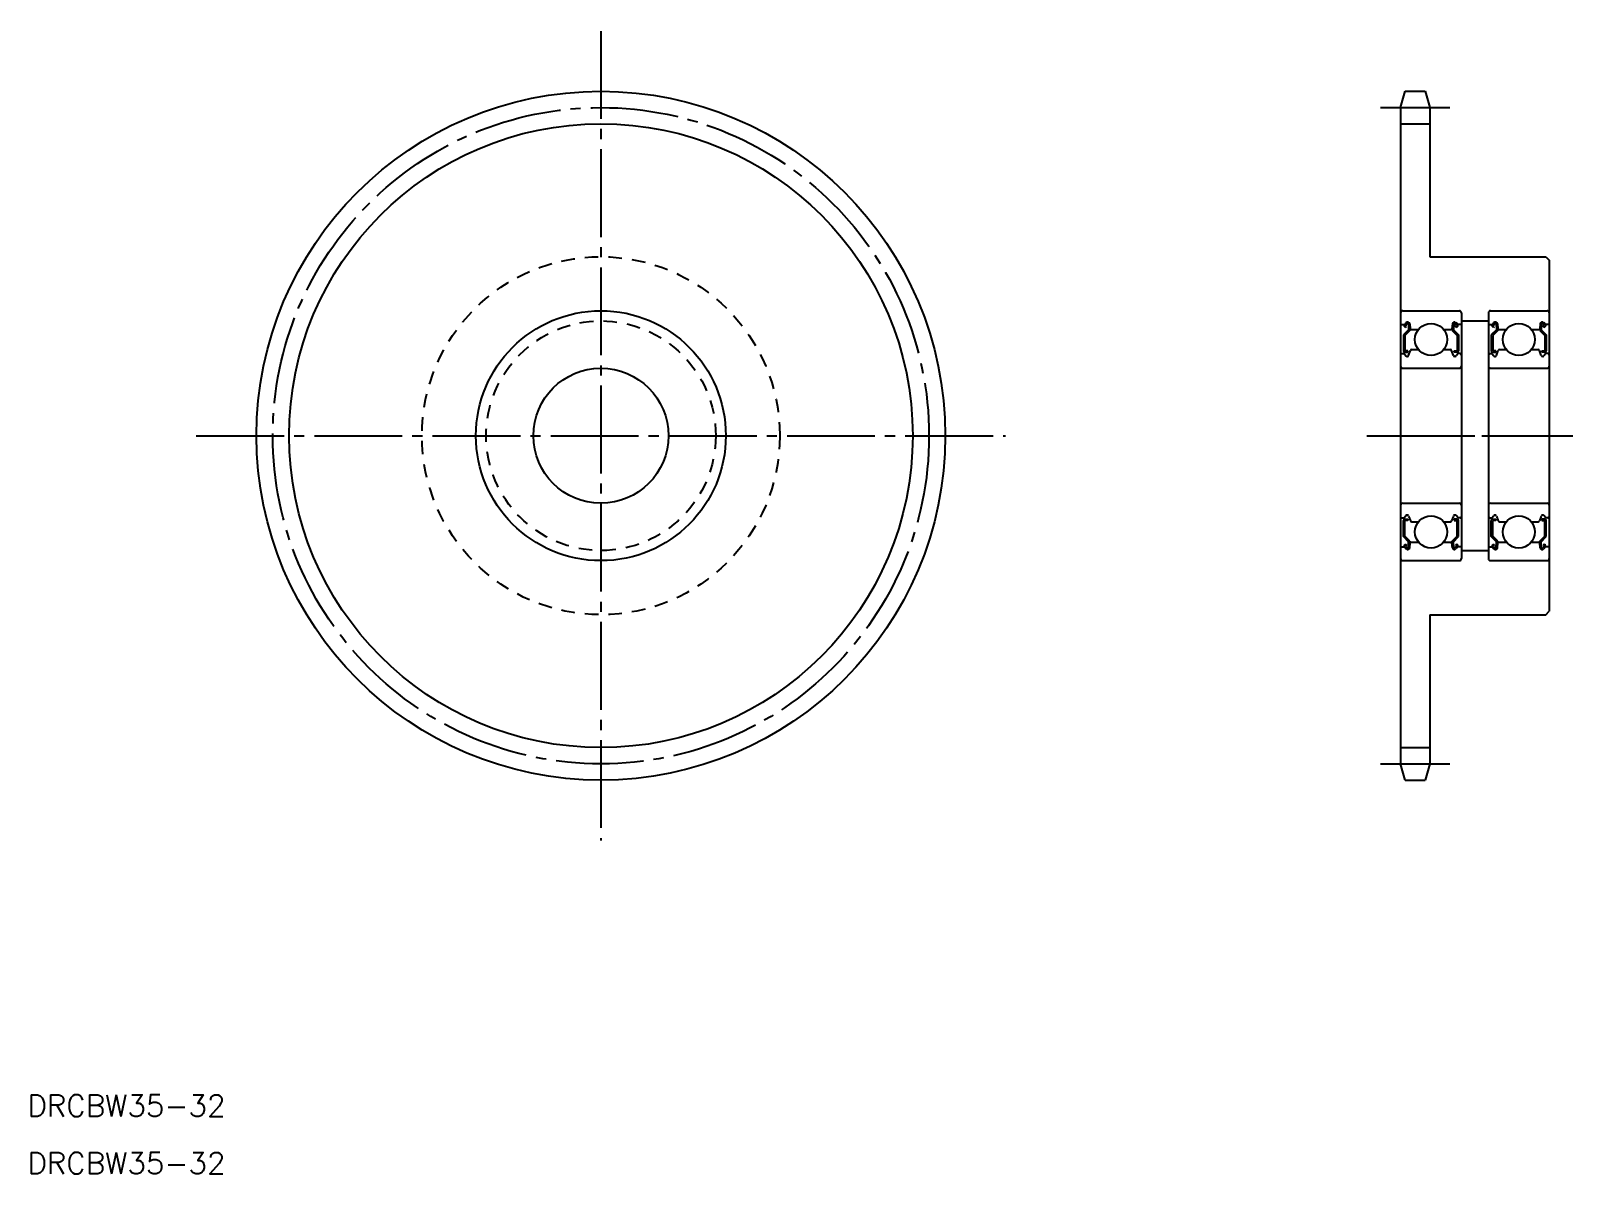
# Model space of a CAD drawing. Extents: x 52 to 282, y 388 to 557.
import ezdxf

# ---------------------------------------------------------------- set-up
doc = ezdxf.new("R2010")
doc.units = 0
doc.linetypes.add('CENTER', pattern=[17.5, 13, -1.5, 1.5, -1.5])
doc.linetypes.add('DASHED', pattern=[3.5, 2, -1.5])
doc.layers.get('0').update_dxf_attribs({"linetype": 'CONTINUOUS'})
doc.layers.add('CENTER', color=1, linetype='CENTER')
doc.styles.get("Standard").update_dxf_attribs({"font": 'txt.shx', "bigfont": '@extfont2.shx'})

msp = doc.modelspace()

# ---------------------------------------------------------------- linework, layer by layer
at = {"color": 7, "linetype": 'CONTINUOUS'}
for p, q in [((254.86, 545.76), (255.51, 548.17)), ((255.51, 548.17), (258.51, 548.17)), ((258.51, 548.17), (259.16, 545.76)), ((254.86, 545.76), (254.86, 448.58)), ((259.16, 545.76), (259.16, 523.67)), ((259.16, 523.67), (276.36, 523.67)), ((276.36, 523.67), (276.86, 523.17)), ((276.86, 523.17), (276.86, 471.17)), ((276.36, 470.67), (276.86, 471.17)), ((259.16, 470.67), (276.36, 470.67)), ((259.16, 470.67), (259.16, 448.58)), ((259.16, 465.14), (259.16, 465.14)), ((259.16, 459.62), (259.16, 459.62)), ((255.51, 446.17), (254.86, 448.58)), ((259.16, 448.58), (258.51, 446.17)), ((255.51, 446.17), (258.51, 446.17))]:
    msp.add_line(p, q, dxfattribs=at)
at = {"color": 3, "linetype": 'CONTINUOUS'}
for p, q in [((254.86, 543.35), (259.16, 543.35)), ((254.86, 450.99), (259.16, 450.99))]:
    msp.add_line(p, q, dxfattribs=at)
for p, q in [((254.86, 515.37), (254.86, 478.97)), ((255.16, 515.67), (263.56, 515.67)), ((263.86, 515.37), (263.86, 478.97)), ((267.86, 515.37), (267.86, 478.97)), ((268.16, 515.67), (276.56, 515.67)), ((276.86, 515.37), (276.86, 478.97)), ((254.96, 513.62), (255.42, 513.62)), ((256.04, 512.85), (255.29, 512.1)), ((255.42, 513.62), (255.67, 513.91)), ((255.6, 513.21), (255.45, 513.33)), ((256.24, 512.77), (255.49, 512.02)), ((255.57, 513.49), (255.82, 513.79)), ((255.73, 513.36), (255.57, 513.49)), ((255.6, 513.21), (255.73, 513.36)), ((256, 513.73), (256.04, 512.85)), ((256.2, 513.75), (256.26, 513.01)), ((256.24, 513.24), (256.24, 512.77)), ((256.36, 512.92), (257.51, 512.92)), ((261.21, 512.92), (262.36, 512.92)), ((262.52, 513.74), (262.46, 513.01)), ((262.48, 513.24), (262.48, 512.77)), ((262.48, 512.77), (263.23, 512.02)), ((262.72, 513.72), (262.68, 512.85)), ((262.68, 512.85), (263.43, 512.1)), ((263.15, 513.49), (262.9, 513.78)), ((262.99, 513.36), (263.15, 513.49)), ((263.12, 513.21), (262.99, 513.36)), ((263.3, 513.62), (263.06, 513.91)), ((263.12, 513.21), (263.28, 513.33)), ((263.76, 513.62), (263.3, 513.62)), ((263.86, 514.17), (267.86, 514.17)), ((267.96, 513.62), (268.42, 513.62)), ((269.04, 512.85), (268.29, 512.1)), ((268.42, 513.62), (268.67, 513.91)), ((268.6, 513.21), (268.45, 513.33)), ((269.24, 512.77), (268.49, 512.02)), ((268.57, 513.49), (268.82, 513.79)), ((268.73, 513.36), (268.57, 513.49)), ((268.6, 513.21), (268.73, 513.36)), ((269, 513.73), (269.04, 512.85)), ((269.2, 513.75), (269.26, 513.01)), ((269.24, 513.24), (269.24, 512.77)), ((269.36, 512.92), (270.51, 512.92)), ((274.21, 512.92), (275.36, 512.92)), ((275.52, 513.74), (275.46, 513.01)), ((275.48, 513.24), (275.48, 512.77)), ((275.48, 512.77), (276.23, 512.02)), ((275.72, 513.72), (275.68, 512.85)), ((275.68, 512.85), (276.43, 512.1)), ((276.15, 513.49), (275.9, 513.78)), ((275.99, 513.36), (276.15, 513.49)), ((276.12, 513.21), (275.99, 513.36)), ((276.3, 513.62), (276.06, 513.91)), ((276.12, 513.21), (276.28, 513.33)), ((276.76, 513.62), (276.3, 513.62)), ((255.29, 512.1), (255.29, 509.72)), ((255.49, 512.02), (255.49, 509.72)), ((263.23, 512.02), (263.23, 509.72)), ((263.43, 512.1), (263.43, 509.72)), ((268.29, 512.1), (268.29, 509.72)), ((268.49, 512.02), (268.49, 509.72)), ((276.23, 512.02), (276.23, 509.72)), ((276.43, 512.1), (276.43, 509.72)), ((255.06, 509.32), (255.36, 509.32)), ((255.36, 509.32), (255.64, 508.99)), ((255.94, 509.72), (255.49, 509.72)), ((255.49, 509.52), (255.94, 509.52)), ((255.79, 508.92), (255.85, 508.92)), ((255.94, 509.52), (255.94, 509.72)), ((256.04, 509.05), (256.31, 509.78)), ((256.5, 509.92), (257.51, 509.92)), ((261.21, 509.92), (262.22, 509.92)), ((262.68, 509.05), (262.41, 509.78)), ((262.78, 509.72), (263.23, 509.72)), ((262.78, 509.52), (262.78, 509.72)), ((263.23, 509.52), (262.78, 509.52)), ((262.93, 508.92), (262.87, 508.92)), ((263.36, 509.32), (263.08, 508.99)), ((263.66, 509.32), (263.36, 509.32)), ((268.06, 509.32), (268.36, 509.32)), ((268.36, 509.32), (268.64, 508.99)), ((268.94, 509.72), (268.49, 509.72)), ((268.49, 509.52), (268.94, 509.52)), ((268.79, 508.92), (268.85, 508.92)), ((268.94, 509.52), (268.94, 509.72)), ((269.04, 509.05), (269.31, 509.78)), ((269.5, 509.92), (270.51, 509.92)), ((274.21, 509.92), (275.22, 509.92)), ((275.68, 509.05), (275.41, 509.78)), ((275.78, 509.72), (276.23, 509.72)), ((275.78, 509.52), (275.78, 509.72)), ((276.23, 509.52), (275.78, 509.52)), ((275.93, 508.92), (275.87, 508.92)), ((276.36, 509.32), (276.08, 508.99)), ((276.66, 509.32), (276.36, 509.32)), ((255.16, 507.17), (263.56, 507.17)), ((268.16, 507.17), (276.56, 507.17)), ((255.06, 485.02), (255.36, 485.02)), ((255.16, 487.17), (263.56, 487.17)), ((255.36, 485.02), (255.64, 485.34)), ((255.79, 485.42), (255.85, 485.42)), ((256.04, 485.28), (256.31, 484.55)), ((262.68, 485.28), (262.41, 484.55)), ((262.93, 485.42), (262.87, 485.42)), ((263.36, 485.02), (263.08, 485.34)), ((263.66, 485.02), (263.36, 485.02)), ((268.06, 485.02), (268.36, 485.02)), ((268.16, 487.17), (276.56, 487.17)), ((268.36, 485.02), (268.64, 485.34)), ((268.79, 485.42), (268.85, 485.42)), ((269.04, 485.28), (269.31, 484.55)), ((275.68, 485.28), (275.41, 484.55)), ((275.93, 485.42), (275.87, 485.42)), ((276.36, 485.02), (276.08, 485.34)), ((276.66, 485.02), (276.36, 485.02)), ((255.29, 482.23), (255.29, 484.62)), ((255.49, 484.82), (255.94, 484.82)), ((255.49, 482.32), (255.49, 484.62)), ((255.94, 484.62), (255.49, 484.62)), ((255.94, 484.82), (255.94, 484.62)), ((256.5, 484.42), (257.51, 484.42)), ((256.75, 484.42), (256.75, 484.42)), ((257.01, 484.42), (257.01, 484.42)), ((261.21, 484.42), (262.22, 484.42)), ((263.23, 484.82), (262.78, 484.82)), ((262.78, 484.82), (262.78, 484.62)), ((262.78, 484.62), (263.23, 484.62)), ((263.23, 482.32), (263.23, 484.62)), ((263.43, 482.23), (263.43, 484.62)), ((268.29, 482.23), (268.29, 484.62)), ((268.49, 484.82), (268.94, 484.82)), ((268.49, 482.32), (268.49, 484.62)), ((268.94, 484.62), (268.49, 484.62)), ((268.94, 484.82), (268.94, 484.62)), ((269.5, 484.42), (270.51, 484.42)), ((269.75, 484.42), (269.75, 484.42)), ((270.01, 484.42), (270.01, 484.42)), ((274.21, 484.42), (275.22, 484.42)), ((276.23, 484.82), (275.78, 484.82)), ((275.78, 484.82), (275.78, 484.62)), ((275.78, 484.62), (276.23, 484.62)), ((276.23, 482.32), (276.23, 484.62)), ((276.43, 482.23), (276.43, 484.62)), ((254.96, 480.72), (255.42, 480.72)), ((256.04, 481.48), (255.29, 482.23)), ((255.42, 480.72), (255.67, 480.42)), ((255.6, 481.13), (255.45, 481)), ((256.24, 481.57), (255.49, 482.32)), ((255.73, 480.97), (255.57, 480.84)), ((255.57, 480.84), (255.82, 480.55)), ((255.6, 481.13), (255.73, 480.97)), ((256, 480.61), (256.04, 481.48)), ((256.2, 480.59), (256.26, 481.32)), ((256.24, 481.1), (256.24, 481.57)), ((256.36, 481.42), (257.51, 481.42)), ((261.21, 481.42), (262.36, 481.42)), ((262.52, 480.59), (262.46, 481.32)), ((262.48, 481.57), (263.23, 482.32)), ((262.48, 481.1), (262.48, 481.57)), ((262.68, 481.48), (263.43, 482.23)), ((262.72, 480.61), (262.68, 481.48)), ((263.15, 480.84), (262.9, 480.55)), ((263.12, 481.13), (262.99, 480.97)), ((262.99, 480.97), (263.15, 480.84)), ((263.3, 480.72), (263.06, 480.42)), ((263.12, 481.13), (263.28, 481)), ((263.76, 480.72), (263.3, 480.72)), ((267.96, 480.72), (268.42, 480.72)), ((269.04, 481.48), (268.29, 482.23)), ((268.42, 480.72), (268.67, 480.42)), ((268.6, 481.13), (268.45, 481)), ((269.24, 481.57), (268.49, 482.32)), ((268.73, 480.97), (268.57, 480.84)), ((268.57, 480.84), (268.82, 480.55)), ((268.6, 481.13), (268.73, 480.97)), ((269, 480.61), (269.04, 481.48)), ((269.2, 480.59), (269.26, 481.32)), ((269.24, 481.1), (269.24, 481.57)), ((269.36, 481.42), (270.51, 481.42)), ((274.21, 481.42), (275.36, 481.42)), ((275.52, 480.59), (275.46, 481.32)), ((275.48, 481.57), (276.23, 482.32)), ((275.48, 481.1), (275.48, 481.57)), ((275.68, 481.48), (276.43, 482.23)), ((275.72, 480.61), (275.68, 481.48)), ((276.15, 480.84), (275.9, 480.55)), ((276.12, 481.13), (275.99, 480.97)), ((275.99, 480.97), (276.15, 480.84)), ((276.3, 480.72), (276.06, 480.42)), ((276.12, 481.13), (276.28, 481)), ((276.76, 480.72), (276.3, 480.72)), ((255.16, 478.67), (263.56, 478.67)), ((263.86, 480.17), (267.86, 480.17)), ((268.16, 478.67), (276.56, 478.67))]:
    msp.add_line(p, q)
at = {"color": 7, "linetype": 'CONTINUOUS'}
for radius in [51, 18.5, 10]:
    msp.add_circle((136.42, 497.17), radius, dxfattribs=at)
at = {"color": 3, "linetype": 'CONTINUOUS'}
msp.add_circle((136.42, 497.17), 46.18, dxfattribs=at)
at = {"color": 3, "linetype": 'DASHED'}
for radius in [26.5, 17]:
    msp.add_circle((136.42, 497.17), radius, dxfattribs=at)
for centre in [(259.36, 511.42), (272.36, 511.42), (259.36, 482.92), (272.36, 482.92)]:
    msp.add_circle(centre, 2.38)
for centre, radius, start, end in [((255.16, 515.37), 0.3, 90, 180), ((263.56, 515.37), 0.3, 0, 90), ((268.16, 515.37), 0.3, 90, 180), ((276.56, 515.37), 0.3, 0, 90), ((254.96, 513.72), 0.1, 180, 270), ((255.57, 513.49), 0.2, 140.001, 230.0801), ((255.9, 513.72), 0.3, 4.9967, 140.001), ((255.9, 513.72), 0.1, 2.8199, 140.0012), ((256.36, 513.02), 0.1, 184.9967, 269.9995), ((262.36, 513.02), 0.1, 269.9995, 354.8557), ((262.82, 513.71), 0.303, 40.0459, 175.0793), ((262.82, 513.71), 0.103, 39.874, 175.0048), ((263.15, 513.49), 0.2, 309.9138, 40.1318), ((263.76, 513.72), 0.1, 269.9995, 359.9913), ((267.96, 513.72), 0.1, 180, 270), ((268.57, 513.49), 0.2, 140.001, 230.0801), ((268.9, 513.72), 0.3, 4.9967, 140.001), ((268.9, 513.72), 0.1, 2.8199, 140.0012), ((269.36, 513.02), 0.1, 184.9967, 269.9995), ((275.36, 513.02), 0.1, 269.9995, 354.8557), ((275.82, 513.71), 0.303, 40.0459, 175.0793), ((275.82, 513.71), 0.103, 39.874, 175.0048), ((276.15, 513.49), 0.2, 309.9138, 40.1318), ((276.76, 513.72), 0.1, 269.9995, 359.9913), ((255.06, 509.12), 0.2, 90, 180), ((255.49, 509.72), 0.2, 180, 270), ((255.79, 509.12), 0.2, 219.9921, 270), ((255.85, 509.12), 0.2, 270, 339.9919), ((256.5, 509.72), 0.2, 90, 159.9919), ((262.22, 509.72), 0.2, 19.8845, 90.0002), ((262.87, 509.12), 0.2, 199.8883, 269.9998), ((262.93, 509.12), 0.2, 269.9998, 319.8616), ((263.23, 509.72), 0.2, 269.9998, 359.9956), ((263.66, 509.12), 0.2, 359.9956, 90.0002), ((268.06, 509.12), 0.2, 90, 180), ((268.49, 509.72), 0.2, 180, 270), ((268.79, 509.12), 0.2, 219.9921, 270), ((268.85, 509.12), 0.2, 270, 339.9919), ((269.5, 509.72), 0.2, 90, 159.9919), ((275.22, 509.72), 0.2, 19.8845, 90.0002), ((275.87, 509.12), 0.2, 199.8883, 269.9998), ((275.93, 509.12), 0.2, 269.9998, 319.8616), ((276.23, 509.72), 0.2, 269.9998, 359.9956), ((276.66, 509.12), 0.2, 359.9956, 90.0002), ((255.16, 507.47), 0.3, 180, 270), ((263.56, 507.47), 0.3, 270, 0), ((268.16, 507.47), 0.3, 180, 270), ((276.56, 507.47), 0.3, 270, 0), ((255.16, 486.87), 0.3, 90, 180), ((255.06, 485.22), 0.2, 180, 270), ((255.79, 485.22), 0.2, 90, 140.0079), ((255.85, 485.22), 0.2, 20.0081, 90), ((262.87, 485.22), 0.2, 90.0002, 160.1117), ((262.93, 485.22), 0.2, 40.1384, 90.0002), ((263.56, 486.87), 0.3, 0, 90), ((263.66, 485.22), 0.2, 269.9998, 0.0044), ((268.16, 486.87), 0.3, 90, 180), ((268.06, 485.22), 0.2, 180, 270), ((268.79, 485.22), 0.2, 90, 140.0079), ((268.85, 485.22), 0.2, 20.0081, 90), ((275.87, 485.22), 0.2, 90.0002, 160.1117), ((275.93, 485.22), 0.2, 40.1384, 90.0002), ((276.56, 486.87), 0.3, 0, 90), ((276.66, 485.22), 0.2, 269.9998, 0.0044), ((255.49, 484.62), 0.2, 90, 180), ((256.5, 484.62), 0.2, 200.0081, 270), ((262.22, 484.62), 0.2, 269.9998, 340.1155), ((263.23, 484.62), 0.2, 0.0044, 90.0002), ((268.49, 484.62), 0.2, 90, 180), ((269.5, 484.62), 0.2, 200.0081, 270), ((275.22, 484.62), 0.2, 269.9998, 340.1155), ((276.23, 484.62), 0.2, 0.0044, 90.0002), ((254.96, 480.62), 0.1, 90, 180), ((255.57, 480.84), 0.2, 129.9199, 219.999), ((255.9, 480.61), 0.3, 219.999, 355.0033), ((255.9, 480.61), 0.1, 219.9988, 357.1801), ((256.36, 481.32), 0.1, 90.0005, 175.0033), ((262.36, 481.32), 0.1, 5.1443, 90.0005), ((262.82, 480.62), 0.303, 184.9207, 319.9541), ((262.82, 480.62), 0.103, 184.9952, 320.126), ((263.15, 480.84), 0.2, 319.8682, 50.0862), ((263.76, 480.62), 0.1, 0.0087, 90.0005), ((267.96, 480.62), 0.1, 90, 180), ((268.57, 480.84), 0.2, 129.9199, 219.999), ((268.9, 480.61), 0.3, 219.999, 355.0033), ((268.9, 480.61), 0.1, 219.9988, 357.1801), ((269.36, 481.32), 0.1, 90.0005, 175.0033), ((275.36, 481.32), 0.1, 5.1443, 90.0005), ((275.82, 480.62), 0.303, 184.9207, 319.9541), ((275.82, 480.62), 0.103, 184.9952, 320.126), ((276.15, 480.84), 0.2, 319.8682, 50.0862), ((276.76, 480.62), 0.1, 0.0087, 90.0005), ((255.16, 478.97), 0.3, 180, 270), ((263.56, 478.97), 0.3, 270, 0), ((268.16, 478.97), 0.3, 180, 270), ((276.56, 478.97), 0.3, 270, 0)]:
    msp.add_arc(centre, radius, start, end)
at = {"layer": 'CENTER', "color": 1, "linetype": 'CENTER'}
for p, q in [((136.42, 557.09), (136.42, 437.24)), ((251.86, 545.76), (262.16, 545.76)), ((76.49, 497.17), (196.34, 497.17)), ((249.86, 497.17), (281.86, 497.17)), ((253.86, 497.17), (264.86, 497.17)), ((266.86, 497.17), (277.86, 497.17)), ((251.86, 448.58), (262.16, 448.58))]:
    msp.add_line(p, q, dxfattribs=at)
msp.add_circle((136.42, 497.17), 48.59, dxfattribs=at)

# ---------------------------------------------------------------- texts
at = {"color": 7, "linetype": 'CONTINUOUS'}
for p in [(51.48, 396.37), (51.48, 387.86)]:
    msp.add_text('DRCBW35-32', height=3.2, dxfattribs=at).set_placement(p)

doc.saveas('drawing.dxf')
